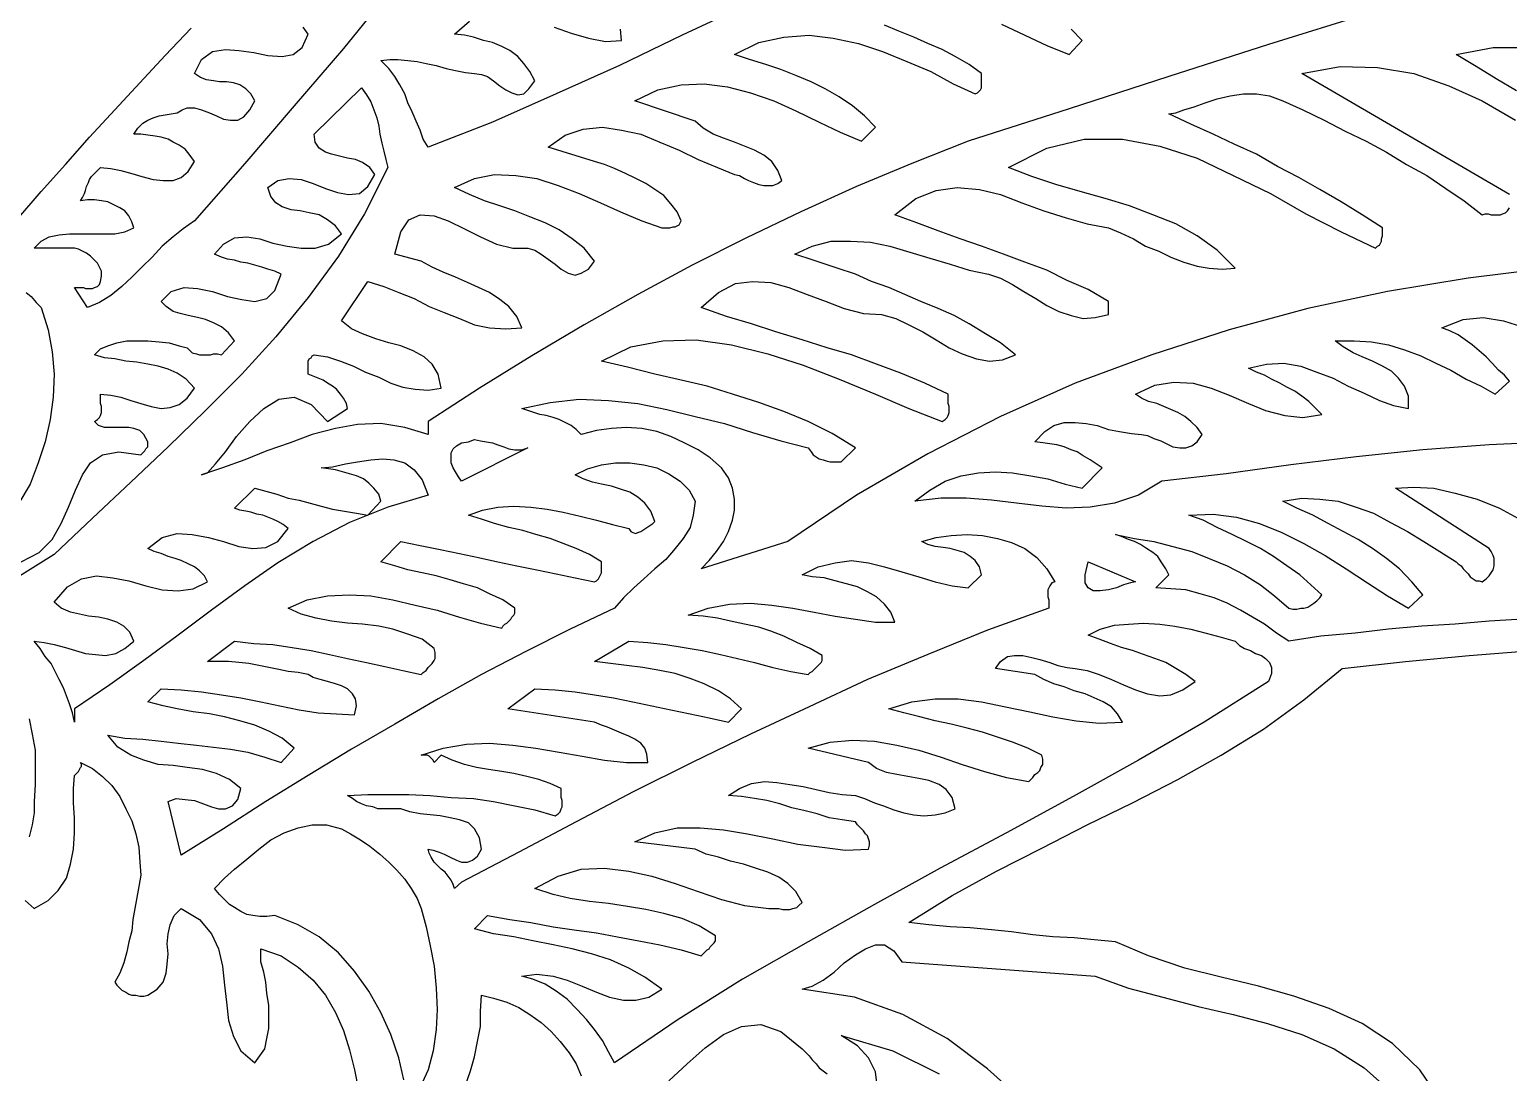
# Model space of a CAD drawing. Extents: x 0.02 to 7.17, y 0.02 to 4.3.
# Drawn here: x 2.405 to 3.873, y 2.255 to 3.289 of the extents above; entities that cross this region are included whole.
import ezdxf

# ---------------------------------------------------------------- set-up
doc = ezdxf.new("R2010")
doc.units = 0
doc.layers.add('1', color=7, linetype='Continuous')

msp = doc.modelspace()

# ---------------------------------------------------------------- linework, layer by layer
msp.add_lwpolyline([(2.393, 3.1), (2.417, 3.128), (2.441, 3.155), (2.465, 3.182), (2.49, 3.209), (2.515, 3.236), (2.54, 3.263), (2.566, 3.29)])
at = {"layer": '1'}
for points in [[(2.764, 3.328), (2.717, 3.27), (2.668, 3.213), (2.619, 3.156), (2.569, 3.099)], [(3.735, 3.305), (3.635, 3.274), (3.536, 3.242), (3.437, 3.21), (3.337, 3.178), (3.281, 3.156), (3.226, 3.133), (3.171, 3.108), (3.117, 3.082), (3.063, 3.055), (3.009, 3.026), (2.956, 2.996), (2.904, 2.965), (2.852, 2.933), (2.801, 2.9), (2.801, 2.887), (2.778, 2.894), (2.754, 2.898), (2.731, 2.897), (2.709, 2.893), (2.686, 2.887), (2.664, 2.879), (2.641, 2.871), (2.619, 2.862), (2.597, 2.854), (2.576, 2.847), (2.582, 2.849), (2.59, 2.858), (2.6, 2.87), (2.611, 2.885), (2.624, 2.9), (2.638, 2.913), (2.653, 2.922), (2.668, 2.924), (2.685, 2.917), (2.701, 2.9), (2.721, 2.913), (2.72, 2.918), (2.717, 2.923), (2.714, 2.927), (2.71, 2.932), (2.706, 2.935), (2.701, 2.938), (2.697, 2.941), (2.692, 2.943), (2.687, 2.945), (2.682, 2.947), (2.682, 2.949), (2.682, 2.952), (2.682, 2.955), (2.682, 2.958), (2.682, 2.96), (2.683, 2.962), (2.685, 2.963), (2.686, 2.965), (2.688, 2.966), (2.701, 2.964), (2.714, 2.96), (2.727, 2.955), (2.739, 2.949), (2.752, 2.944), (2.764, 2.938), (2.776, 2.934), (2.788, 2.932), (2.801, 2.931), (2.814, 2.933), (2.811, 2.947), (2.805, 2.957), (2.797, 2.964), (2.786, 2.97), (2.774, 2.975), (2.762, 2.978), (2.749, 2.982), (2.736, 2.987), (2.725, 2.992), (2.715, 3), (2.741, 3.039), (2.757, 3.034), (2.772, 3.028), (2.787, 3.022), (2.802, 3.014), (2.817, 3.008), (2.832, 3.002), (2.847, 2.996), (2.862, 2.993), (2.878, 2.992), (2.894, 2.993), (2.889, 3.004), (2.881, 3.014), (2.872, 3.021), (2.862, 3.028), (2.851, 3.033), (2.84, 3.038), (2.828, 3.043), (2.816, 3.048), (2.805, 3.053), (2.794, 3.059), (2.768, 3.066), (2.774, 3.088), (2.782, 3.1), (2.793, 3.105), (2.807, 3.104), (2.821, 3.099), (2.837, 3.091), (2.853, 3.083), (2.869, 3.076), (2.885, 3.072), (2.9, 3.072), (2.907, 3.07), (2.913, 3.066), (2.92, 3.061), (2.927, 3.056), (2.933, 3.051), (2.94, 3.047), (2.947, 3.045), (2.953, 3.047), (2.96, 3.051), (2.966, 3.059), (2.956, 3.072), (2.944, 3.081), (2.931, 3.09), (2.917, 3.097), (2.902, 3.103), (2.887, 3.109), (2.872, 3.114), (2.857, 3.119), (2.842, 3.125), (2.827, 3.132), (2.847, 3.141), (2.867, 3.145), (2.888, 3.144), (2.909, 3.141), (2.93, 3.134), (2.951, 3.126), (2.972, 3.117), (2.992, 3.108), (3.013, 3.099), (3.033, 3.092), (3.036, 3.092), (3.038, 3.092), (3.041, 3.092), (3.044, 3.093), (3.046, 3.093), (3.048, 3.094), (3.05, 3.095), (3.051, 3.097), (3.052, 3.099), (3.048, 3.108), (3.042, 3.116), (3.035, 3.124), (3.026, 3.13), (3.017, 3.136), (3.007, 3.141), (2.997, 3.146), (2.986, 3.151), (2.976, 3.155), (2.966, 3.158), (2.92, 3.172), (2.937, 3.184), (2.955, 3.19), (2.974, 3.192), (2.993, 3.189), (3.012, 3.185), (3.031, 3.177), (3.05, 3.169), (3.069, 3.16), (3.088, 3.152), (3.105, 3.145), (3.11, 3.144), (3.115, 3.141), (3.119, 3.139), (3.124, 3.137), (3.129, 3.135), (3.134, 3.134), (3.139, 3.134), (3.143, 3.134), (3.148, 3.136), (3.152, 3.139), (3.148, 3.149), (3.142, 3.158), (3.134, 3.164), (3.125, 3.169), (3.115, 3.173), (3.105, 3.177), (3.094, 3.181), (3.084, 3.185), (3.074, 3.191), (3.066, 3.198), (3.006, 3.218), (3.029, 3.229), (3.052, 3.234), (3.075, 3.235), (3.098, 3.232), (3.121, 3.226), (3.144, 3.218), (3.166, 3.208), (3.189, 3.197), (3.21, 3.187), (3.231, 3.178), (3.245, 3.192), (3.234, 3.203), (3.222, 3.213), (3.209, 3.222), (3.195, 3.23), (3.181, 3.237), (3.166, 3.243), (3.151, 3.249), (3.136, 3.254), (3.12, 3.259), (3.105, 3.264), (3.129, 3.276), (3.154, 3.281), (3.179, 3.283), (3.203, 3.28), (3.228, 3.275), (3.252, 3.267), (3.276, 3.257), (3.3, 3.247), (3.322, 3.235), (3.344, 3.225), (3.346, 3.226), (3.348, 3.228), (3.349, 3.229), (3.35, 3.231), (3.35, 3.233), (3.35, 3.236), (3.35, 3.239), (3.35, 3.242), (3.35, 3.245), (3.338, 3.254), (3.324, 3.262), (3.311, 3.269), (3.297, 3.275), (3.283, 3.281), (3.268, 3.287), (3.254, 3.293)], [(3.115, 3.312), (3.053, 3.283), (2.991, 3.253), (2.928, 3.225), (2.865, 3.197), (2.801, 3.172), (2.796, 3.18), (2.793, 3.189), (2.789, 3.198), (2.785, 3.207), (2.781, 3.216), (2.778, 3.225), (2.773, 3.234), (2.768, 3.242), (2.762, 3.25), (2.754, 3.258), (2.763, 3.259), (2.771, 3.259), (2.781, 3.258), (2.79, 3.257), (2.799, 3.255), (2.809, 3.253), (2.819, 3.25), (2.828, 3.248), (2.838, 3.246), (2.847, 3.245), (2.854, 3.244), (2.86, 3.242), (2.866, 3.238), (2.872, 3.233), (2.878, 3.229), (2.884, 3.226), (2.89, 3.224), (2.896, 3.225), (2.901, 3.23), (2.907, 3.238), (2.902, 3.247), (2.896, 3.255), (2.89, 3.262), (2.882, 3.268), (2.874, 3.272), (2.865, 3.276), (2.856, 3.278), (2.846, 3.281), (2.837, 3.283), (2.827, 3.284), (2.842, 3.297)], [(2.569, 3.099), (2.558, 3.091), (2.548, 3.083), (2.537, 3.074), (2.527, 3.063), (2.517, 3.053), (2.507, 3.043), (2.497, 3.034), (2.486, 3.025), (2.475, 3.018), (2.463, 3.013), (2.45, 3.033), (2.453, 3.033), (2.456, 3.033), (2.459, 3.033), (2.461, 3.032), (2.465, 3.032), (2.468, 3.032), (2.47, 3.033), (2.473, 3.034), (2.475, 3.036), (2.476, 3.039), (2.477, 3.044), (2.477, 3.049), (2.475, 3.053), (2.473, 3.057), (2.469, 3.061), (2.466, 3.064), (2.462, 3.067), (2.458, 3.069), (2.454, 3.071), (2.45, 3.072), (2.41, 3.072), (2.417, 3.079), (2.425, 3.083), (2.435, 3.085), (2.445, 3.086), (2.456, 3.086), (2.468, 3.086), (2.479, 3.086), (2.49, 3.086), (2.5, 3.088), (2.509, 3.092), (2.507, 3.098), (2.504, 3.104), (2.5, 3.109), (2.495, 3.112), (2.489, 3.115), (2.483, 3.118), (2.477, 3.119), (2.47, 3.12), (2.463, 3.12), (2.456, 3.119), (2.458, 3.122), (2.46, 3.126), (2.461, 3.129), (2.462, 3.133), (2.464, 3.137), (2.465, 3.14), (2.467, 3.143), (2.47, 3.146), (2.473, 3.149), (2.476, 3.152), (2.486, 3.151), (2.496, 3.149), (2.507, 3.146), (2.517, 3.143), (2.528, 3.14), (2.538, 3.139), (2.548, 3.139), (2.556, 3.142), (2.563, 3.148), (2.569, 3.158), (2.564, 3.165), (2.56, 3.17), (2.554, 3.174), (2.548, 3.177), (2.543, 3.18), (2.536, 3.182), (2.53, 3.183), (2.523, 3.184), (2.516, 3.185), (2.509, 3.185), (2.513, 3.191), (2.518, 3.196), (2.523, 3.199), (2.528, 3.201), (2.534, 3.203), (2.54, 3.204), (2.546, 3.205), (2.552, 3.206), (2.557, 3.209), (2.562, 3.211), (2.569, 3.211), (2.576, 3.209), (2.584, 3.206), (2.591, 3.203), (2.598, 3.2), (2.605, 3.199), (2.612, 3.199), (2.618, 3.202), (2.624, 3.209), (2.629, 3.218), (2.625, 3.225), (2.62, 3.23), (2.614, 3.234), (2.608, 3.236), (2.601, 3.237), (2.594, 3.237), (2.588, 3.238), (2.581, 3.239), (2.575, 3.241), (2.569, 3.245), (2.576, 3.259), (2.587, 3.267), (2.6, 3.269), (2.613, 3.268), (2.628, 3.266), (2.642, 3.263), (2.656, 3.262), (2.667, 3.264), (2.676, 3.271), (2.682, 3.284), (2.677, 3.291)], [(2.926, 3.291), (2.943, 3.285), (2.96, 3.28), (2.977, 3.277), (2.993, 3.278), (2.992, 3.289)], [(3.37, 3.294), (3.393, 3.283), (3.415, 3.273), (3.437, 3.264), (3.45, 3.278), (3.439, 3.289)], [(3.881, 3.228), (3.861, 3.24), (3.841, 3.252), (3.821, 3.264), (3.858, 3.271), (3.895, 3.271)], [(3.874, 3.125), (3.668, 3.245), (3.706, 3.252), (3.743, 3.251), (3.779, 3.245), (3.814, 3.233), (3.847, 3.218), (3.88, 3.199)], [(2.397, 2.761), (2.415, 2.77), (2.428, 2.783), (2.437, 2.799), (2.444, 2.815), (2.451, 2.832), (2.458, 2.847), (2.466, 2.859), (2.478, 2.867), (2.494, 2.87), (2.516, 2.867), (2.517, 2.868), (2.519, 2.87), (2.52, 2.871), (2.521, 2.873), (2.523, 2.875), (2.523, 2.876), (2.523, 2.878), (2.523, 2.88), (2.519, 2.887), (2.515, 2.891), (2.509, 2.893), (2.504, 2.894), (2.498, 2.894), (2.492, 2.894), (2.485, 2.894), (2.48, 2.894), (2.474, 2.896), (2.47, 2.9), (2.473, 2.902), (2.475, 2.904), (2.476, 2.906), (2.477, 2.909), (2.477, 2.912), (2.477, 2.915), (2.476, 2.918), (2.476, 2.921), (2.476, 2.924), (2.476, 2.927), (2.486, 2.926), (2.496, 2.924), (2.506, 2.921), (2.516, 2.918), (2.526, 2.915), (2.536, 2.913), (2.545, 2.914), (2.554, 2.917), (2.562, 2.923), (2.569, 2.933), (2.561, 2.942), (2.552, 2.948), (2.543, 2.952), (2.533, 2.955), (2.523, 2.957), (2.512, 2.959), (2.501, 2.96), (2.49, 2.962), (2.48, 2.963), (2.47, 2.966), (2.476, 2.972), (2.483, 2.975), (2.492, 2.978), (2.502, 2.98), (2.512, 2.98), (2.523, 2.98), (2.534, 2.979), (2.544, 2.978), (2.554, 2.975), (2.562, 2.973), (2.565, 2.97), (2.567, 2.968), (2.571, 2.967), (2.574, 2.966), (2.577, 2.966), (2.581, 2.966), (2.585, 2.966), (2.588, 2.967), (2.592, 2.967), (2.596, 2.966), (2.609, 2.98), (2.603, 2.988), (2.596, 2.994), (2.588, 2.998), (2.58, 3.001), (2.572, 3.003), (2.563, 3.005), (2.555, 3.007), (2.548, 3.009), (2.541, 3.014), (2.536, 3.019), (2.546, 3.029), (2.559, 3.033), (2.572, 3.032), (2.587, 3.029), (2.602, 3.024), (2.616, 3.021), (2.629, 3.019), (2.641, 3.022), (2.649, 3.03), (2.655, 3.046), (2.649, 3.049), (2.642, 3.051), (2.636, 3.053), (2.629, 3.055), (2.622, 3.057), (2.615, 3.058), (2.609, 3.06), (2.602, 3.061), (2.596, 3.063), (2.589, 3.066), (2.598, 3.076), (2.609, 3.082), (2.621, 3.083), (2.634, 3.081), (2.647, 3.077), (2.661, 3.074), (2.675, 3.072), (2.689, 3.072), (2.702, 3.076), (2.715, 3.086), (2.709, 3.094), (2.701, 3.1), (2.693, 3.105), (2.683, 3.107), (2.674, 3.109), (2.665, 3.11), (2.656, 3.113), (2.65, 3.117), (2.645, 3.123), (2.642, 3.132), (2.652, 3.139), (2.663, 3.141), (2.675, 3.14), (2.687, 3.136), (2.699, 3.131), (2.711, 3.127), (2.722, 3.125), (2.733, 3.126), (2.741, 3.133), (2.748, 3.145), (2.743, 3.152), (2.736, 3.157), (2.729, 3.16), (2.721, 3.161), (2.713, 3.163), (2.705, 3.165), (2.699, 3.167), (2.693, 3.171), (2.689, 3.177), (2.688, 3.185), (2.735, 3.231), (2.74, 3.224), (2.744, 3.217), (2.747, 3.209), (2.75, 3.201), (2.752, 3.193), (2.753, 3.185), (2.755, 3.176), (2.757, 3.168), (2.759, 3.16), (2.761, 3.152)], [(3.913, 3.052), (3.833, 3.042), (3.753, 3.029), (3.674, 3.012), (3.596, 2.991), (3.519, 2.966), (3.443, 2.938), (3.369, 2.905), (3.297, 2.868), (3.226, 2.827), (3.158, 2.781), (3.072, 2.754), (3.08, 2.762), (3.087, 2.771), (3.094, 2.781), (3.099, 2.791), (3.103, 2.802), (3.105, 2.812), (3.105, 2.823), (3.103, 2.834), (3.099, 2.844), (3.092, 2.854), (3.081, 2.864), (3.069, 2.872), (3.055, 2.879), (3.042, 2.885), (3.028, 2.89), (3.013, 2.893), (2.998, 2.894), (2.983, 2.893), (2.968, 2.891), (2.953, 2.887), (2.948, 2.892), (2.943, 2.896), (2.937, 2.899), (2.931, 2.902), (2.925, 2.904), (2.918, 2.906), (2.912, 2.907), (2.906, 2.909), (2.9, 2.911), (2.894, 2.913), (2.922, 2.919), (2.951, 2.922), (2.98, 2.921), (3.009, 2.918), (3.038, 2.912), (3.066, 2.905), (3.095, 2.898), (3.123, 2.889), (3.151, 2.881), (3.178, 2.874), (3.181, 2.87), (3.183, 2.867), (3.186, 2.865), (3.189, 2.863), (3.193, 2.862), (3.196, 2.861), (3.2, 2.86), (3.204, 2.86), (3.207, 2.86), (3.211, 2.86), (3.225, 2.874), (3.202, 2.888), (3.178, 2.9), (3.154, 2.91), (3.129, 2.919), (3.103, 2.927), (3.078, 2.935), (3.052, 2.941), (3.026, 2.947), (2.999, 2.954), (2.973, 2.96), (3.002, 2.974), (3.034, 2.98), (3.067, 2.981), (3.102, 2.976), (3.138, 2.967), (3.173, 2.956), (3.209, 2.942), (3.245, 2.927), (3.278, 2.913), (3.311, 2.9), (3.314, 2.902), (3.316, 2.904), (3.317, 2.906), (3.318, 2.909), (3.318, 2.912), (3.318, 2.915), (3.317, 2.918), (3.317, 2.921), (3.317, 2.924), (3.317, 2.927), (3.294, 2.938), (3.27, 2.948), (3.246, 2.957), (3.221, 2.966), (3.197, 2.973), (3.172, 2.981), (3.146, 2.989), (3.122, 2.997), (3.097, 3.004), (3.072, 3.013), (3.089, 3.028), (3.106, 3.037), (3.123, 3.039), (3.141, 3.038), (3.159, 3.033), (3.177, 3.026), (3.196, 3.019), (3.214, 3.012), (3.233, 3.007), (3.251, 3.006), (3.265, 3.002), (3.278, 2.996), (3.292, 2.989), (3.305, 2.981), (3.318, 2.973), (3.331, 2.967), (3.345, 2.962), (3.358, 2.96), (3.371, 2.961), (3.384, 2.966), (3.369, 2.978), (3.354, 2.987), (3.338, 2.997), (3.323, 3.005), (3.307, 3.012), (3.29, 3.019), (3.274, 3.026), (3.258, 3.033), (3.241, 3.039), (3.225, 3.046), (3.219, 3.048), (3.213, 3.05), (3.207, 3.052), (3.201, 3.054), (3.195, 3.056), (3.189, 3.058), (3.183, 3.06), (3.177, 3.062), (3.171, 3.064), (3.165, 3.066), (3.182, 3.074), (3.201, 3.079), (3.22, 3.079), (3.24, 3.078), (3.259, 3.074), (3.279, 3.068), (3.299, 3.062), (3.319, 3.056), (3.338, 3.05), (3.357, 3.046), (3.369, 3.042), (3.381, 3.036), (3.392, 3.029), (3.404, 3.022), (3.415, 3.015), (3.427, 3.009), (3.439, 3.005), (3.451, 3.002), (3.463, 3.003), (3.476, 3.006), (3.476, 3.019), (3.456, 3.031), (3.435, 3.04), (3.415, 3.05), (3.393, 3.058), (3.372, 3.066), (3.35, 3.074), (3.329, 3.081), (3.307, 3.089), (3.286, 3.097), (3.264, 3.105), (3.285, 3.121), (3.305, 3.129), (3.326, 3.132), (3.348, 3.13), (3.369, 3.125), (3.39, 3.117), (3.412, 3.109), (3.434, 3.102), (3.455, 3.096), (3.476, 3.092), (3.488, 3.087), (3.501, 3.081), (3.513, 3.074), (3.526, 3.069), (3.538, 3.063), (3.551, 3.058), (3.564, 3.054), (3.576, 3.052), (3.589, 3.051), (3.602, 3.052), (3.584, 3.07), (3.564, 3.084), (3.543, 3.096), (3.52, 3.105), (3.497, 3.114), (3.473, 3.121), (3.448, 3.128), (3.424, 3.135), (3.4, 3.143), (3.377, 3.152), (3.415, 3.171), (3.452, 3.18), (3.49, 3.18), (3.527, 3.173), (3.564, 3.161), (3.6, 3.144), (3.637, 3.126), (3.672, 3.106), (3.707, 3.088), (3.741, 3.072), (3.743, 3.074), (3.745, 3.075), (3.746, 3.077), (3.747, 3.079), (3.747, 3.081), (3.748, 3.084), (3.748, 3.086), (3.748, 3.089), (3.748, 3.092), (3.728, 3.105), (3.707, 3.118), (3.686, 3.13), (3.665, 3.142), (3.644, 3.153), (3.623, 3.165), (3.601, 3.175), (3.58, 3.185), (3.558, 3.195), (3.536, 3.205), (3.543, 3.206), (3.551, 3.209), (3.561, 3.212), (3.572, 3.216), (3.584, 3.22), (3.597, 3.223), (3.61, 3.225), (3.623, 3.225), (3.636, 3.223), (3.649, 3.218), (3.669, 3.209), (3.69, 3.199), (3.711, 3.188), (3.732, 3.178), (3.752, 3.167), (3.772, 3.155), (3.792, 3.144), (3.811, 3.131), (3.829, 3.119), (3.847, 3.105), (3.85, 3.106), (3.853, 3.106), (3.856, 3.105), (3.859, 3.105), (3.862, 3.105), (3.865, 3.105), (3.867, 3.106), (3.87, 3.107), (3.872, 3.109), (3.874, 3.112)], [(2.761, 3.152), (2.738, 3.106), (2.712, 3.064), (2.682, 3.023), (2.65, 2.984), (2.616, 2.947), (2.58, 2.911), (2.543, 2.875), (2.506, 2.84), (2.468, 2.804), (2.43, 2.768), (2.377, 2.735)], [(2.402, 3.028), (2.407, 3.024), (2.412, 3.018), (2.417, 3.013)], [(2.417, 3.013), (2.424, 2.991), (2.428, 2.969), (2.43, 2.947), (2.429, 2.924), (2.426, 2.902), (2.421, 2.88), (2.414, 2.859), (2.406, 2.838), (2.395, 2.819)], [(3.92, 2.88), (3.854, 2.877), (3.788, 2.872), (3.722, 2.865), (3.657, 2.857), (3.593, 2.848), (3.529, 2.841), (3.506, 2.827), (3.482, 2.819), (3.458, 2.815), (3.434, 2.814), (3.41, 2.816), (3.385, 2.819), (3.36, 2.822), (3.335, 2.824), (3.31, 2.824), (3.284, 2.821), (3.299, 2.832), (3.314, 2.841), (3.33, 2.846), (3.347, 2.849), (3.364, 2.85), (3.381, 2.849), (3.399, 2.846), (3.416, 2.843), (3.433, 2.838), (3.45, 2.834), (3.47, 2.854), (3.464, 2.858), (3.458, 2.862), (3.451, 2.866), (3.445, 2.87), (3.439, 2.872), (3.432, 2.875), (3.425, 2.877), (3.418, 2.878), (3.411, 2.879), (3.403, 2.88), (3.413, 2.89), (3.422, 2.896), (3.432, 2.899), (3.443, 2.899), (3.454, 2.898), (3.465, 2.896), (3.476, 2.892), (3.487, 2.89), (3.499, 2.888), (3.509, 2.887), (3.515, 2.886), (3.521, 2.883), (3.528, 2.881), (3.534, 2.878), (3.54, 2.875), (3.547, 2.874), (3.553, 2.874), (3.559, 2.876), (3.564, 2.88), (3.569, 2.887), (3.564, 2.894), (3.558, 2.9), (3.552, 2.905), (3.545, 2.909), (3.538, 2.912), (3.531, 2.915), (3.524, 2.918), (3.516, 2.92), (3.509, 2.923), (3.503, 2.927), (3.522, 2.936), (3.541, 2.939), (3.56, 2.938), (3.578, 2.933), (3.596, 2.926), (3.615, 2.918), (3.632, 2.911), (3.651, 2.906), (3.669, 2.904), (3.688, 2.907), (3.682, 2.913), (3.675, 2.92), (3.668, 2.925), (3.661, 2.93), (3.653, 2.934), (3.646, 2.938), (3.638, 2.942), (3.631, 2.946), (3.623, 2.949), (3.615, 2.953), (3.633, 2.957), (3.65, 2.958), (3.667, 2.955), (3.683, 2.949), (3.699, 2.943), (3.714, 2.935), (3.73, 2.928), (3.745, 2.921), (3.759, 2.916), (3.774, 2.913), (3.774, 2.925), (3.77, 2.935), (3.764, 2.943), (3.757, 2.95), (3.748, 2.955), (3.738, 2.96), (3.728, 2.964), (3.719, 2.968), (3.709, 2.974), (3.701, 2.98), (3.72, 2.98), (3.737, 2.979), (3.754, 2.976), (3.77, 2.971), (3.786, 2.965), (3.801, 2.958), (3.816, 2.951), (3.831, 2.942), (3.846, 2.935), (3.86, 2.927), (3.874, 2.94), (3.869, 2.946), (3.863, 2.951), (3.857, 2.958), (3.851, 2.964), (3.844, 2.97), (3.837, 2.976), (3.83, 2.981), (3.823, 2.986), (3.815, 2.99), (3.807, 2.993), (3.828, 3.001), (3.848, 3.003), (3.868, 3), (3.887, 2.994)], [(2.9, 2.874), (2.834, 2.841), (2.831, 2.845), (2.828, 2.85), (2.826, 2.854), (2.824, 2.859), (2.824, 2.864), (2.824, 2.869), (2.826, 2.873), (2.829, 2.876), (2.834, 2.879), (2.841, 2.88), (2.847, 2.882), (2.853, 2.881), (2.859, 2.88), (2.865, 2.879), (2.87, 2.877), (2.876, 2.875), (2.881, 2.873), (2.887, 2.872), (2.894, 2.872), (2.9, 2.874)], [(2.801, 2.827), (2.761, 2.815), (2.723, 2.8), (2.687, 2.781), (2.652, 2.76), (2.619, 2.737), (2.586, 2.713), (2.553, 2.688), (2.519, 2.663), (2.485, 2.639), (2.45, 2.615), (2.45, 2.602), (2.448, 2.611), (2.445, 2.62), (2.442, 2.628), (2.439, 2.636), (2.435, 2.644), (2.431, 2.652), (2.427, 2.66), (2.421, 2.667), (2.416, 2.675), (2.41, 2.682), (2.42, 2.681), (2.43, 2.679), (2.441, 2.676), (2.451, 2.673), (2.461, 2.67), (2.471, 2.669), (2.481, 2.668), (2.491, 2.67), (2.5, 2.675), (2.509, 2.682), (2.505, 2.691), (2.499, 2.697), (2.492, 2.701), (2.483, 2.704), (2.474, 2.706), (2.464, 2.707), (2.455, 2.709), (2.446, 2.711), (2.437, 2.715), (2.43, 2.721), (2.443, 2.736), (2.457, 2.744), (2.472, 2.747), (2.488, 2.745), (2.504, 2.742), (2.521, 2.737), (2.537, 2.733), (2.553, 2.732), (2.568, 2.734), (2.582, 2.741), (2.579, 2.747), (2.574, 2.752), (2.569, 2.756), (2.563, 2.759), (2.556, 2.762), (2.55, 2.764), (2.543, 2.766), (2.536, 2.769), (2.529, 2.771), (2.523, 2.774), (2.537, 2.785), (2.552, 2.789), (2.567, 2.788), (2.583, 2.785), (2.598, 2.781), (2.613, 2.776), (2.627, 2.774), (2.64, 2.775), (2.652, 2.781), (2.662, 2.794), (2.657, 2.798), (2.652, 2.801), (2.647, 2.803), (2.642, 2.805), (2.637, 2.807), (2.631, 2.808), (2.625, 2.81), (2.62, 2.811), (2.614, 2.812), (2.609, 2.814), (2.629, 2.834), (2.64, 2.831), (2.651, 2.828), (2.662, 2.824), (2.673, 2.822), (2.684, 2.819), (2.695, 2.816), (2.706, 2.813), (2.718, 2.811), (2.73, 2.809), (2.741, 2.807), (2.754, 2.821), (2.752, 2.828), (2.747, 2.834), (2.742, 2.839), (2.737, 2.843), (2.73, 2.846), (2.723, 2.848), (2.716, 2.85), (2.709, 2.852), (2.702, 2.853), (2.695, 2.854), (2.706, 2.855), (2.719, 2.858), (2.731, 2.86), (2.744, 2.862), (2.756, 2.863), (2.767, 2.862), (2.778, 2.859), (2.787, 2.852), (2.795, 2.842), (2.801, 2.827)], [(3.066, 2.821), (3.064, 2.807), (3.061, 2.795), (3.054, 2.784), (3.046, 2.774), (3.037, 2.763), (3.026, 2.754), (3.015, 2.744), (3.005, 2.735), (2.995, 2.725), (2.986, 2.715), (2.942, 2.694), (2.898, 2.672), (2.854, 2.649), (2.811, 2.625), (2.768, 2.6), (2.725, 2.575), (2.682, 2.549), (2.64, 2.523), (2.598, 2.496), (2.556, 2.47), (2.543, 2.523), (2.551, 2.526), (2.56, 2.525), (2.569, 2.524), (2.578, 2.521), (2.586, 2.518), (2.593, 2.516), (2.6, 2.516), (2.607, 2.519), (2.612, 2.525), (2.615, 2.536), (2.604, 2.545), (2.591, 2.551), (2.577, 2.555), (2.562, 2.557), (2.548, 2.559), (2.533, 2.56), (2.519, 2.564), (2.506, 2.569), (2.493, 2.577), (2.483, 2.589), (2.5, 2.586), (2.518, 2.585), (2.536, 2.583), (2.553, 2.581), (2.571, 2.579), (2.588, 2.577), (2.605, 2.575), (2.622, 2.572), (2.639, 2.567), (2.655, 2.562), (2.668, 2.576), (2.656, 2.586), (2.643, 2.593), (2.629, 2.599), (2.614, 2.603), (2.599, 2.607), (2.584, 2.61), (2.568, 2.612), (2.552, 2.615), (2.538, 2.618), (2.523, 2.622), (2.536, 2.635), (2.556, 2.634), (2.576, 2.632), (2.596, 2.629), (2.615, 2.626), (2.635, 2.622), (2.654, 2.618), (2.673, 2.614), (2.692, 2.611), (2.71, 2.61), (2.728, 2.609), (2.73, 2.618), (2.729, 2.625), (2.726, 2.63), (2.721, 2.635), (2.715, 2.638), (2.709, 2.64), (2.701, 2.642), (2.694, 2.644), (2.687, 2.646), (2.682, 2.649), (2.672, 2.651), (2.662, 2.652), (2.653, 2.654), (2.643, 2.656), (2.633, 2.658), (2.623, 2.66), (2.613, 2.661), (2.603, 2.662), (2.593, 2.662), (2.582, 2.662), (2.609, 2.682), (2.628, 2.68), (2.647, 2.679), (2.666, 2.676), (2.685, 2.673), (2.703, 2.669), (2.721, 2.665), (2.74, 2.661), (2.758, 2.657), (2.776, 2.653), (2.794, 2.649), (2.796, 2.651), (2.799, 2.653), (2.801, 2.656), (2.803, 2.658), (2.805, 2.66), (2.807, 2.663), (2.808, 2.665), (2.808, 2.668), (2.808, 2.671), (2.807, 2.675), (2.795, 2.684), (2.781, 2.689), (2.766, 2.694), (2.752, 2.697), (2.736, 2.699), (2.721, 2.7), (2.705, 2.702), (2.69, 2.705), (2.675, 2.709), (2.662, 2.715), (2.681, 2.723), (2.701, 2.727), (2.723, 2.728), (2.744, 2.727), (2.766, 2.723), (2.788, 2.718), (2.81, 2.713), (2.832, 2.706), (2.853, 2.7), (2.874, 2.695), (2.875, 2.697), (2.877, 2.699), (2.879, 2.7), (2.881, 2.702), (2.883, 2.704), (2.884, 2.706), (2.886, 2.708), (2.887, 2.71), (2.887, 2.712), (2.887, 2.715), (2.875, 2.723), (2.862, 2.729), (2.85, 2.735), (2.836, 2.739), (2.823, 2.743), (2.809, 2.747), (2.795, 2.75), (2.781, 2.753), (2.768, 2.757), (2.754, 2.761), (2.774, 2.781), (2.793, 2.777), (2.813, 2.773), (2.832, 2.769), (2.851, 2.765), (2.87, 2.761), (2.889, 2.757), (2.909, 2.753), (2.928, 2.749), (2.947, 2.745), (2.966, 2.741), (2.968, 2.742), (2.97, 2.744), (2.971, 2.746), (2.972, 2.748), (2.973, 2.75), (2.973, 2.753), (2.973, 2.755), (2.973, 2.758), (2.973, 2.761), (2.961, 2.768), (2.948, 2.774), (2.935, 2.779), (2.922, 2.784), (2.908, 2.788), (2.895, 2.792), (2.881, 2.795), (2.867, 2.799), (2.854, 2.803), (2.841, 2.807), (2.855, 2.812), (2.87, 2.815), (2.886, 2.816), (2.903, 2.815), (2.919, 2.813), (2.935, 2.81), (2.952, 2.806), (2.968, 2.802), (2.984, 2.798), (3, 2.794), (3.002, 2.791), (3.004, 2.79), (3.007, 2.789), (3.009, 2.79), (3.012, 2.791), (3.015, 2.793), (3.018, 2.795), (3.021, 2.797), (3.024, 2.799), (3.026, 2.801), (3.022, 2.811), (3.016, 2.819), (3.009, 2.825), (3.001, 2.83), (2.992, 2.833), (2.983, 2.836), (2.973, 2.838), (2.964, 2.84), (2.955, 2.843), (2.947, 2.847), (2.959, 2.853), (2.973, 2.857), (2.987, 2.859), (3.001, 2.859), (3.015, 2.857), (3.028, 2.854), (3.04, 2.848), (3.051, 2.841), (3.06, 2.832), (3.066, 2.821)], [(3.887, 2.704), (3.854, 2.702), (3.82, 2.699), (3.787, 2.697), (3.754, 2.694), (3.721, 2.69), (3.687, 2.687), (3.655, 2.682), (3.643, 2.69), (3.631, 2.699), (3.619, 2.706), (3.607, 2.713), (3.594, 2.72), (3.581, 2.725), (3.567, 2.729), (3.553, 2.733), (3.538, 2.734), (3.523, 2.735), (3.536, 2.748), (3.533, 2.754), (3.529, 2.76), (3.525, 2.766), (3.52, 2.77), (3.514, 2.774), (3.508, 2.778), (3.502, 2.781), (3.496, 2.783), (3.489, 2.786), (3.483, 2.788), (3.502, 2.784), (3.521, 2.781), (3.54, 2.776), (3.559, 2.771), (3.576, 2.764), (3.594, 2.757), (3.611, 2.748), (3.627, 2.738), (3.641, 2.727), (3.655, 2.715), (3.659, 2.714), (3.663, 2.714), (3.667, 2.715), (3.67, 2.715), (3.674, 2.716), (3.677, 2.718), (3.68, 2.72), (3.683, 2.722), (3.686, 2.725), (3.688, 2.728), (3.677, 2.738), (3.666, 2.748), (3.653, 2.757), (3.64, 2.766), (3.627, 2.774), (3.613, 2.781), (3.599, 2.788), (3.584, 2.795), (3.57, 2.802), (3.556, 2.807), (3.58, 2.808), (3.603, 2.805), (3.626, 2.799), (3.648, 2.79), (3.67, 2.779), (3.691, 2.767), (3.712, 2.754), (3.733, 2.74), (3.753, 2.727), (3.774, 2.715), (3.788, 2.728), (3.777, 2.741), (3.765, 2.754), (3.752, 2.764), (3.738, 2.774), (3.724, 2.783), (3.709, 2.791), (3.694, 2.799), (3.679, 2.807), (3.663, 2.814), (3.649, 2.821), (3.668, 2.824), (3.686, 2.823), (3.704, 2.821), (3.722, 2.815), (3.739, 2.809), (3.756, 2.8), (3.773, 2.791), (3.789, 2.781), (3.805, 2.771), (3.821, 2.761), (3.823, 2.759), (3.826, 2.757), (3.828, 2.754), (3.831, 2.751), (3.833, 2.749), (3.835, 2.746), (3.838, 2.744), (3.841, 2.742), (3.844, 2.742), (3.847, 2.741), (3.851, 2.744), (3.854, 2.747), (3.856, 2.75), (3.858, 2.753), (3.859, 2.757), (3.859, 2.76), (3.859, 2.764), (3.858, 2.767), (3.856, 2.771), (3.854, 2.774), (3.761, 2.834), (3.779, 2.835), (3.799, 2.834), (3.82, 2.829), (3.842, 2.823), (3.864, 2.814), (3.886, 2.802)], [(3.423, 2.741), (3.42, 2.74), (3.418, 2.737), (3.417, 2.735), (3.416, 2.733), (3.416, 2.73), (3.416, 2.726), (3.417, 2.723), (3.417, 2.721), (3.417, 2.718), (3.417, 2.715), (3.356, 2.693), (3.297, 2.669), (3.237, 2.644), (3.179, 2.617), (3.121, 2.59), (3.063, 2.562), (3.005, 2.533), (2.948, 2.503), (2.891, 2.473), (2.834, 2.443), (2.827, 2.437), (2.826, 2.441), (2.824, 2.445), (2.821, 2.449), (2.818, 2.453), (2.814, 2.456), (2.81, 2.46), (2.807, 2.463), (2.804, 2.468), (2.802, 2.472), (2.801, 2.476), (2.806, 2.475), (2.812, 2.473), (2.817, 2.471), (2.823, 2.468), (2.829, 2.465), (2.834, 2.463), (2.84, 2.463), (2.845, 2.465), (2.85, 2.469), (2.854, 2.476), (2.852, 2.487), (2.847, 2.496), (2.841, 2.502), (2.832, 2.505), (2.823, 2.507), (2.813, 2.509), (2.803, 2.51), (2.793, 2.511), (2.783, 2.513), (2.774, 2.516), (2.768, 2.516), (2.762, 2.516), (2.757, 2.516), (2.751, 2.516), (2.746, 2.518), (2.74, 2.519), (2.735, 2.521), (2.73, 2.523), (2.726, 2.526), (2.721, 2.529), (2.741, 2.53), (2.761, 2.53), (2.782, 2.53), (2.803, 2.529), (2.824, 2.527), (2.846, 2.526), (2.866, 2.523), (2.887, 2.519), (2.907, 2.515), (2.927, 2.509), (2.93, 2.511), (2.932, 2.513), (2.933, 2.516), (2.934, 2.518), (2.934, 2.521), (2.934, 2.524), (2.933, 2.527), (2.933, 2.53), (2.933, 2.533), (2.933, 2.536), (2.922, 2.541), (2.911, 2.545), (2.899, 2.548), (2.886, 2.551), (2.874, 2.553), (2.861, 2.555), (2.849, 2.557), (2.837, 2.56), (2.825, 2.564), (2.814, 2.569), (2.807, 2.562), (2.806, 2.564), (2.805, 2.565), (2.803, 2.567), (2.802, 2.568), (2.8, 2.569), (2.798, 2.569), (2.796, 2.569), (2.794, 2.569), (2.816, 2.576), (2.839, 2.58), (2.862, 2.581), (2.885, 2.579), (2.908, 2.576), (2.931, 2.572), (2.954, 2.568), (2.976, 2.564), (2.998, 2.562), (3.019, 2.562), (3.018, 2.57), (3.016, 2.576), (3.012, 2.581), (3.006, 2.585), (3, 2.588), (2.993, 2.591), (2.986, 2.594), (2.979, 2.597), (2.973, 2.599), (2.966, 2.602), (2.88, 2.615), (2.907, 2.635), (2.927, 2.634), (2.947, 2.632), (2.966, 2.629), (2.985, 2.626), (3.004, 2.622), (3.023, 2.618), (3.042, 2.614), (3.061, 2.61), (3.08, 2.606), (3.099, 2.602), (3.112, 2.615), (3.101, 2.625), (3.089, 2.633), (3.075, 2.64), (3.061, 2.645), (3.046, 2.65), (3.031, 2.653), (3.014, 2.656), (2.998, 2.658), (2.982, 2.66), (2.966, 2.662), (3, 2.682), (3.019, 2.681), (3.037, 2.679), (3.055, 2.676), (3.073, 2.673), (3.091, 2.669), (3.108, 2.665), (3.125, 2.661), (3.143, 2.656), (3.161, 2.652), (3.178, 2.649), (3.18, 2.651), (3.182, 2.652), (3.184, 2.654), (3.186, 2.656), (3.187, 2.657), (3.189, 2.659), (3.191, 2.661), (3.192, 2.663), (3.192, 2.665), (3.192, 2.668), (3.18, 2.675), (3.167, 2.681), (3.154, 2.687), (3.141, 2.692), (3.129, 2.696), (3.115, 2.699), (3.101, 2.702), (3.088, 2.705), (3.074, 2.707), (3.059, 2.708), (3.079, 2.715), (3.1, 2.719), (3.121, 2.72), (3.142, 2.718), (3.163, 2.715), (3.184, 2.711), (3.205, 2.707), (3.225, 2.704), (3.245, 2.701), (3.264, 2.701), (3.26, 2.711), (3.254, 2.719), (3.246, 2.726), (3.237, 2.731), (3.227, 2.736), (3.216, 2.739), (3.205, 2.742), (3.194, 2.745), (3.182, 2.746), (3.172, 2.748), (3.188, 2.756), (3.205, 2.76), (3.221, 2.762), (3.238, 2.76), (3.254, 2.756), (3.271, 2.751), (3.288, 2.746), (3.304, 2.741), (3.321, 2.737), (3.337, 2.735), (3.35, 2.748), (3.348, 2.756), (3.344, 2.762), (3.339, 2.766), (3.333, 2.77), (3.326, 2.772), (3.319, 2.774), (3.312, 2.775), (3.304, 2.776), (3.297, 2.778), (3.291, 2.781), (3.305, 2.785), (3.32, 2.787), (3.336, 2.788), (3.351, 2.787), (3.366, 2.784), (3.38, 2.78), (3.393, 2.774), (3.405, 2.765), (3.415, 2.754), (3.423, 2.741)], [(3.503, 2.741), (3.498, 2.74), (3.491, 2.738), (3.484, 2.735), (3.476, 2.733), (3.468, 2.732), (3.461, 2.732), (3.456, 2.735), (3.453, 2.74), (3.453, 2.748), (3.456, 2.761), (3.503, 2.741)], [(3.602, 2.682), (3.606, 2.678), (3.611, 2.675), (3.617, 2.673), (3.622, 2.67), (3.628, 2.668), (3.632, 2.665), (3.636, 2.661), (3.638, 2.656), (3.638, 2.65), (3.635, 2.642), (3.571, 2.602), (3.506, 2.564), (3.441, 2.528), (3.375, 2.492), (3.309, 2.457), (3.244, 2.421), (3.178, 2.384), (3.113, 2.347), (3.049, 2.307), (2.986, 2.264), (2.98, 2.275), (2.974, 2.286), (2.966, 2.297), (2.958, 2.307), (2.949, 2.317), (2.939, 2.327), (2.928, 2.335), (2.917, 2.342), (2.905, 2.347), (2.894, 2.35), (2.909, 2.352), (2.925, 2.35), (2.939, 2.346), (2.954, 2.34), (2.968, 2.334), (2.981, 2.329), (2.995, 2.326), (3.007, 2.326), (3.02, 2.329), (3.033, 2.337), (3.016, 2.349), (3, 2.358), (2.982, 2.366), (2.963, 2.372), (2.944, 2.377), (2.925, 2.381), (2.905, 2.385), (2.886, 2.389), (2.866, 2.392), (2.847, 2.397), (2.86, 2.41), (2.882, 2.406), (2.903, 2.403), (2.925, 2.399), (2.946, 2.396), (2.968, 2.393), (2.989, 2.389), (3.01, 2.385), (3.031, 2.381), (3.052, 2.376), (3.072, 2.37), (3.074, 2.372), (3.076, 2.374), (3.078, 2.376), (3.08, 2.377), (3.081, 2.379), (3.083, 2.381), (3.085, 2.383), (3.086, 2.385), (3.086, 2.387), (3.086, 2.39), (3.07, 2.4), (3.053, 2.407), (3.035, 2.412), (3.017, 2.416), (2.999, 2.419), (2.98, 2.422), (2.961, 2.424), (2.942, 2.427), (2.925, 2.431), (2.907, 2.437), (2.93, 2.449), (2.953, 2.456), (2.976, 2.457), (3, 2.454), (3.023, 2.449), (3.046, 2.442), (3.069, 2.434), (3.092, 2.426), (3.115, 2.42), (3.139, 2.417), (3.142, 2.417), (3.146, 2.417), (3.149, 2.417), (3.153, 2.416), (3.157, 2.416), (3.16, 2.416), (3.163, 2.417), (3.167, 2.418), (3.169, 2.42), (3.172, 2.423), (3.166, 2.434), (3.158, 2.442), (3.149, 2.448), (3.138, 2.453), (3.126, 2.457), (3.114, 2.461), (3.101, 2.464), (3.089, 2.468), (3.077, 2.471), (3.066, 2.476), (3.006, 2.483), (3.026, 2.492), (3.048, 2.497), (3.071, 2.497), (3.094, 2.495), (3.118, 2.491), (3.143, 2.486), (3.168, 2.481), (3.192, 2.478), (3.215, 2.475), (3.238, 2.476), (3.239, 2.48), (3.239, 2.483), (3.238, 2.486), (3.237, 2.489), (3.235, 2.491), (3.233, 2.494), (3.231, 2.496), (3.229, 2.498), (3.227, 2.5), (3.225, 2.503), (3.212, 2.505), (3.199, 2.507), (3.187, 2.511), (3.175, 2.514), (3.162, 2.517), (3.15, 2.521), (3.137, 2.524), (3.125, 2.526), (3.112, 2.528), (3.099, 2.529), (3.11, 2.536), (3.122, 2.541), (3.135, 2.543), (3.147, 2.542), (3.16, 2.54), (3.173, 2.538), (3.186, 2.535), (3.199, 2.532), (3.212, 2.53), (3.225, 2.529), (3.234, 2.526), (3.244, 2.522), (3.253, 2.519), (3.263, 2.515), (3.273, 2.512), (3.283, 2.51), (3.293, 2.509), (3.304, 2.51), (3.314, 2.512), (3.324, 2.516), (3.321, 2.527), (3.315, 2.535), (3.308, 2.54), (3.298, 2.544), (3.288, 2.546), (3.277, 2.548), (3.266, 2.55), (3.256, 2.552), (3.246, 2.556), (3.238, 2.562), (3.178, 2.576), (3.2, 2.582), (3.222, 2.584), (3.244, 2.583), (3.266, 2.579), (3.288, 2.574), (3.31, 2.567), (3.331, 2.56), (3.353, 2.553), (3.375, 2.547), (3.397, 2.543), (3.399, 2.545), (3.401, 2.547), (3.403, 2.55), (3.406, 2.552), (3.408, 2.554), (3.409, 2.557), (3.411, 2.56), (3.411, 2.562), (3.411, 2.565), (3.41, 2.569), (3.396, 2.576), (3.381, 2.582), (3.366, 2.587), (3.351, 2.592), (3.336, 2.596), (3.32, 2.6), (3.304, 2.603), (3.289, 2.607), (3.273, 2.611), (3.258, 2.615), (3.281, 2.622), (3.304, 2.625), (3.327, 2.625), (3.35, 2.622), (3.374, 2.617), (3.398, 2.612), (3.421, 2.607), (3.444, 2.603), (3.467, 2.601), (3.49, 2.602), (3.485, 2.61), (3.479, 2.617), (3.471, 2.622), (3.462, 2.626), (3.453, 2.63), (3.442, 2.633), (3.432, 2.637), (3.422, 2.64), (3.412, 2.644), (3.403, 2.649), (3.364, 2.655), (3.369, 2.662), (3.376, 2.667), (3.383, 2.668), (3.391, 2.668), (3.4, 2.666), (3.408, 2.664), (3.418, 2.661), (3.426, 2.658), (3.435, 2.656), (3.443, 2.655), (3.455, 2.653), (3.467, 2.649), (3.479, 2.644), (3.491, 2.639), (3.503, 2.634), (3.515, 2.63), (3.527, 2.628), (3.538, 2.629), (3.55, 2.634), (3.562, 2.642), (3.553, 2.649), (3.543, 2.655), (3.533, 2.661), (3.522, 2.665), (3.511, 2.669), (3.5, 2.673), (3.489, 2.676), (3.478, 2.68), (3.467, 2.684), (3.456, 2.688), (3.468, 2.694), (3.482, 2.698), (3.496, 2.699), (3.511, 2.7), (3.527, 2.699), (3.542, 2.697), (3.558, 2.694), (3.573, 2.69), (3.588, 2.686), (3.602, 2.682)], [(3.807, 2.225), (3.785, 2.257), (3.758, 2.283), (3.728, 2.303), (3.695, 2.318), (3.66, 2.33), (3.625, 2.34), (3.588, 2.349), (3.552, 2.358), (3.516, 2.37), (3.483, 2.384), (3.462, 2.386), (3.442, 2.388), (3.421, 2.389), (3.401, 2.391), (3.38, 2.394), (3.36, 2.396), (3.339, 2.398), (3.319, 2.399), (3.298, 2.401), (3.278, 2.403), (3.321, 2.43), (3.365, 2.454), (3.41, 2.477), (3.455, 2.5), (3.5, 2.522), (3.545, 2.545), (3.588, 2.569), (3.63, 2.595), (3.67, 2.624), (3.708, 2.655), (3.771, 2.662), (3.834, 2.668), (3.897, 2.673)], [(2.405, 2.605), (2.408, 2.59), (2.411, 2.574), (2.411, 2.557), (2.411, 2.54), (2.41, 2.523), (2.41, 2.512), (2.408, 2.5), (2.405, 2.488)], [(2.401, 2.425), (2.41, 2.417), (2.424, 2.425), (2.434, 2.435), (2.442, 2.447), (2.446, 2.461), (2.449, 2.476), (2.45, 2.492), (2.45, 2.507), (2.449, 2.522), (2.449, 2.536), (2.45, 2.549), (2.451, 2.55), (2.453, 2.552), (2.454, 2.553), (2.455, 2.555), (2.456, 2.557), (2.457, 2.558), (2.457, 2.56), (2.456, 2.562), (2.468, 2.556), (2.478, 2.548), (2.487, 2.539), (2.495, 2.528), (2.501, 2.516), (2.507, 2.504), (2.511, 2.491), (2.514, 2.478), (2.515, 2.463), (2.516, 2.45), (2.514, 2.439), (2.512, 2.428), (2.51, 2.417), (2.508, 2.406), (2.507, 2.395), (2.504, 2.384), (2.502, 2.374), (2.499, 2.363), (2.495, 2.353), (2.49, 2.344), (2.492, 2.341), (2.495, 2.338), (2.497, 2.336), (2.501, 2.334), (2.504, 2.332), (2.507, 2.331), (2.511, 2.331), (2.515, 2.33), (2.519, 2.33), (2.523, 2.331), (2.532, 2.337), (2.538, 2.344), (2.541, 2.353), (2.542, 2.362), (2.543, 2.372), (2.542, 2.382), (2.543, 2.392), (2.545, 2.401), (2.549, 2.41), (2.556, 2.417), (2.574, 2.406), (2.586, 2.392), (2.593, 2.377), (2.597, 2.36), (2.599, 2.341), (2.601, 2.324), (2.603, 2.306), (2.608, 2.29), (2.615, 2.276), (2.629, 2.264), (2.634, 2.271), (2.639, 2.278), (2.641, 2.288), (2.643, 2.298), (2.643, 2.31), (2.643, 2.321), (2.641, 2.333), (2.64, 2.344), (2.638, 2.354), (2.635, 2.364), (2.635, 2.377), (2.655, 2.37), (2.672, 2.359), (2.687, 2.346), (2.699, 2.331), (2.709, 2.314), (2.717, 2.296), (2.723, 2.277), (2.728, 2.257), (2.732, 2.237)], [(2.777, 2.247), (2.772, 2.269), (2.764, 2.292), (2.754, 2.314), (2.742, 2.335), (2.728, 2.355), (2.712, 2.373), (2.693, 2.389), (2.672, 2.401), (2.649, 2.41), (2.641, 2.409), (2.634, 2.409), (2.627, 2.41), (2.621, 2.411), (2.615, 2.414), (2.609, 2.418), (2.604, 2.421), (2.599, 2.426), (2.594, 2.431), (2.589, 2.437), (2.599, 2.447), (2.609, 2.456), (2.621, 2.466), (2.633, 2.476), (2.645, 2.485), (2.658, 2.492), (2.672, 2.497), (2.686, 2.5), (2.7, 2.5), (2.715, 2.496), (2.724, 2.491), (2.734, 2.485), (2.743, 2.479), (2.753, 2.471), (2.762, 2.463), (2.77, 2.455), (2.778, 2.446), (2.784, 2.437), (2.79, 2.427), (2.794, 2.417)], [(2.794, 2.417), (2.799, 2.399), (2.803, 2.38), (2.807, 2.36), (2.809, 2.338), (2.81, 2.317), (2.809, 2.297), (2.806, 2.276), (2.801, 2.257), (2.793, 2.24)], [(3.394, 2.224), (3.356, 2.258), (3.316, 2.288), (3.272, 2.312), (3.224, 2.329), (3.172, 2.337), (3.182, 2.34), (3.193, 2.346), (3.204, 2.354), (3.214, 2.363), (3.225, 2.371), (3.235, 2.377), (3.245, 2.381), (3.254, 2.381), (3.263, 2.375), (3.271, 2.364), (3.463, 2.35)], [(3.463, 2.35), (3.496, 2.338), (3.53, 2.329), (3.565, 2.32), (3.6, 2.312), (3.634, 2.303), (3.668, 2.292), (3.7, 2.278), (3.73, 2.259), (3.757, 2.235)], [(2.838, 2.242), (2.843, 2.256), (2.847, 2.27), (2.85, 2.285), (2.853, 2.3), (2.853, 2.315), (2.854, 2.331), (2.866, 2.328), (2.879, 2.324), (2.891, 2.319), (2.902, 2.312), (2.913, 2.304), (2.923, 2.295), (2.932, 2.285), (2.941, 2.274), (2.948, 2.263), (2.953, 2.251)], [(3.04, 2.246), (3.058, 2.263), (3.076, 2.279), (3.094, 2.292), (3.112, 2.3), (3.131, 2.302), (3.151, 2.295), (3.172, 2.278), (3.175, 2.275), (3.179, 2.271), (3.182, 2.267), (3.186, 2.263), (3.189, 2.259), (3.193, 2.256), (3.197, 2.253)], [(3.247, 2.239), (3.245, 2.255), (3.238, 2.269), (3.227, 2.281), (3.211, 2.291), (3.262, 2.276), (3.308, 2.253)]]:
    msp.add_lwpolyline(points, dxfattribs=at)

doc.saveas('drawing.dxf')
